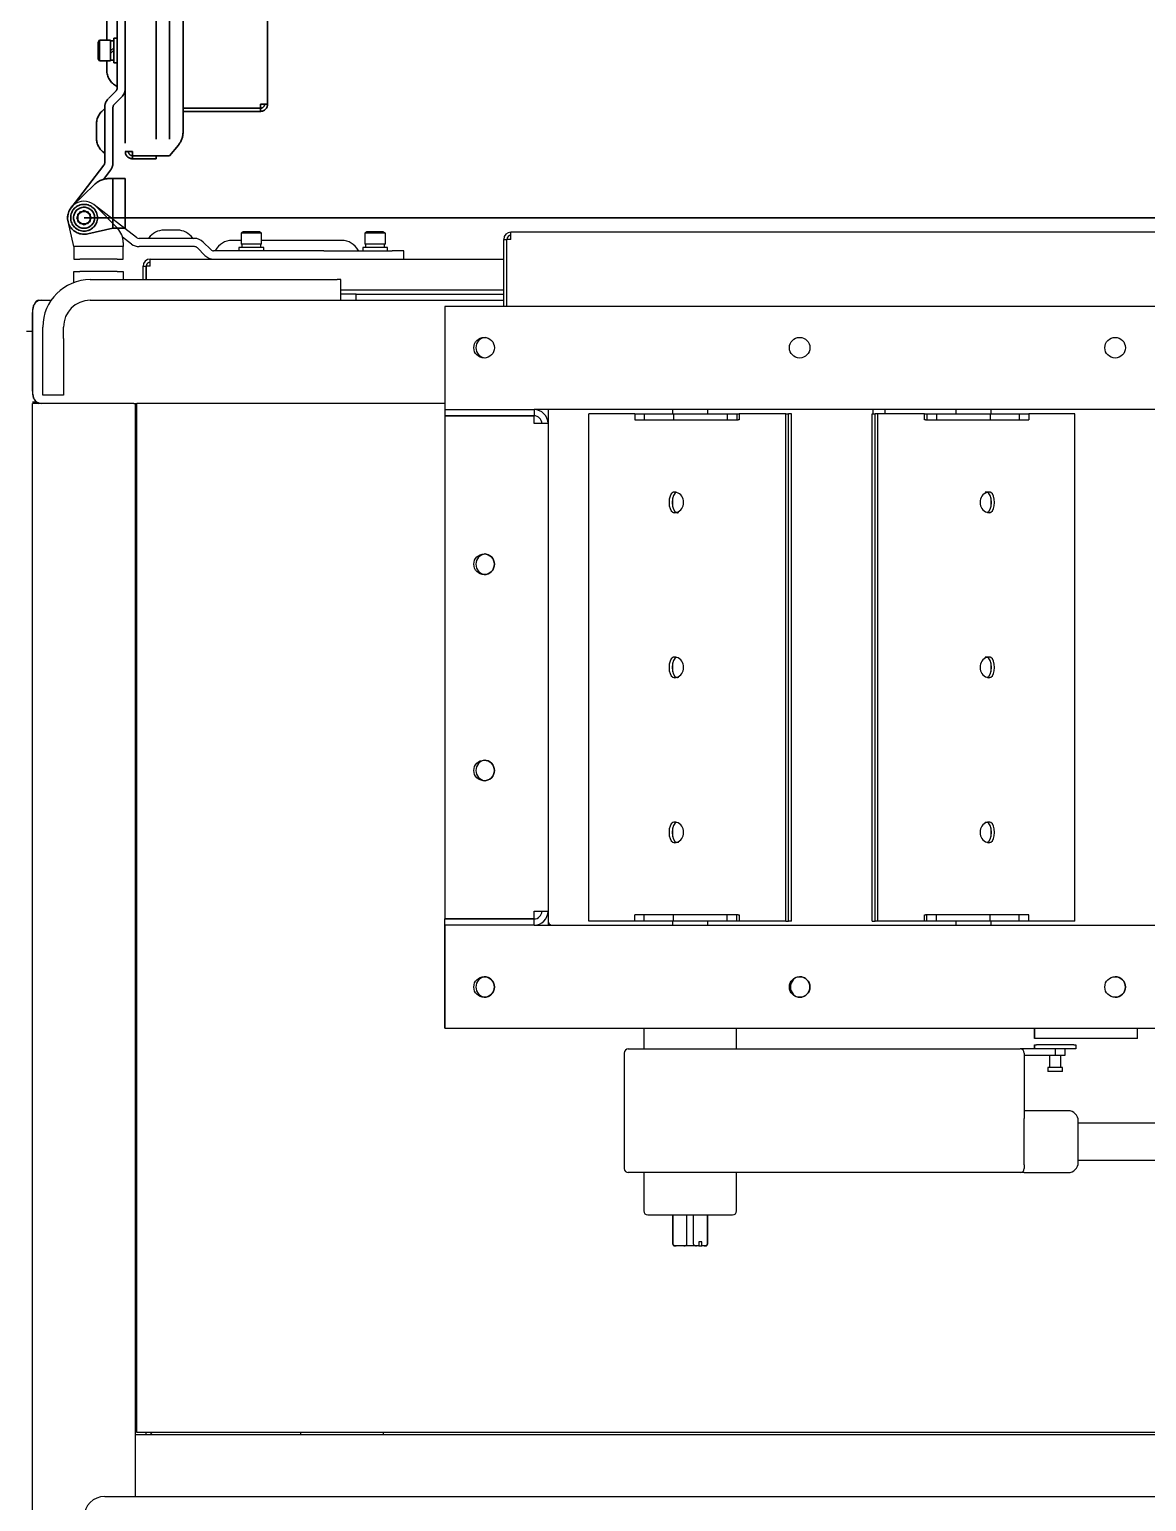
# Model space of a CAD drawing. Extents: x -681219 to -550379, y -242630 to -158199.
# Drawn here: x -582964 to -582423, y -222349 to -221635 of the extents above; entities that cross this region are included whole.
import ezdxf

# ---------------------------------------------------------------- set-up
doc = ezdxf.new("R2010")
doc.units = 0
doc.header["$LTSCALE"] = 1000
doc.linetypes.add('C2', pattern=[17, 14, -1, 1, -1])
doc.linetypes.add('P2', pattern=[23, 18, -1, 1, -1, 1, -1])
for name, color, linetype in [('19031000044', 7, 'CONTINUOUS'), ('24048800028', 7, 'CONTINUOUS'), ('AAO0602001', 7, 'CONTINUOUS'), ('BAC0602001', 7, 'CONTINUOUS'), ('C__USERS_YSV001_', 7, 'CONTINUOUS'), ('GAB00601', 7, 'CONTINUOUS'), ('GAB00801', 7, 'CONTINUOUS'), ('GAE00601', 7, 'CONTINUOUS'), ('GZDH011001331', 7, 'CONTINUOUS'), ('GZDH011001341', 7, 'CONTINUOUS'), ('GZDH011002671', 7, 'CONTINUOUS'), ('GZDH011002691', 7, 'CONTINUOUS'), ('GZDH011002751', 7, 'CONTINUOUS'), ('GZDH011002871', 7, 'CONTINUOUS'), ('GZDH011002881', 7, 'CONTINUOUS'), ('GZDH011002981', 7, 'CONTINUOUS'), ('GZDH011003011', 7, 'CONTINUOUS'), ('GZDH011003031', 7, 'CONTINUOUS'), ('GZDH011003051', 7, 'CONTINUOUS'), ('GZDH011003061', 7, 'CONTINUOUS'), ('GZDH011003131', 7, 'CONTINUOUS'), ('GZDH011003171', 7, 'CONTINUOUS'), ('GZDH011003361', 7, 'CONTINUOUS'), ('GZDH011027022', 7, 'CONTINUOUS'), ('GZDH011031641', 7, 'CONTINUOUS'), ('GZDH011032001', 7, 'CONTINUOUS'), ('SDZB011018441', 7, 'CONTINUOUS'), ('SDZB011018721', 7, 'CONTINUOUS'), ('SDZB011024711', 7, 'CONTINUOUS'), ('SDZB011024721', 7, 'CONTINUOUS'), ('SDZB011030071', 7, 'CONTINUOUS'), ('SDZB011030081', 7, 'CONTINUOUS'), ('SDZB011030101', 7, 'CONTINUOUS'), ('SDZB011042941', 7, 'CONTINUOUS'), ('SDZB011046631', 7, 'CONTINUOUS'), ('中心线', 4, 'C2')]:
    doc.layers.add(name, color=color, linetype=linetype)
doc.layers.add('双点划线', color=2, linetype='P2', lineweight=35)

# ---------------------------------------------------------------- blocks, each defined once
blk = doc.blocks.new('侧门')
at = {"layer": '双点划线', "ltscale": 0.05}
for p, q in [((0, 0), (0, 940.25)), ((55.1, 89), (913.1, 89)), ((55.1, 85.5), (55.1, 89)), ((51.6, 85.5), (53.1, 85.5)), ((51.6, 48), (51.6, 85.5)), ((55.1, 85.5), (53.1, 85.5)), ((53.1, 85.5), (53.1, 48)), ((53.1, 48), (53.1, 85.5)), ((53.1, 61.5), (53.1, 61.5)), ((35.26, 45.73), (30.1, 41.5)), ((926.6, 48), (41.6, 48)), ((938.1, 41.5), (30.1, 41.5)), ((30.1, 41.5), (30.1, 26)), ((28.6, 35), (30.1, 35)), ((28.6, 23.5), (28.6, 35)), ((30.1, 35), (30.1, 23.5)), ((938.1, 35), (30.1, 35)), ((28.6, 23.5), (30.1, 23.5)), ((30.1, 23.5), (30.1, 26)), ((30.1, 23.5), (32.1, 23.5)), ((32.1, 23.5), (32.1, 20)), ((-5, 20), (-2, 20)), ((-5, 14), (-5, 20)), ((16, 20), (-2, 20)), ((16, 20), (19, 20)), ((19, 20), (19, 14)), ((936.1, 20), (32.1, 20)), ((58.59, 18.24), (54.93, 14.59)), ((61.41, 15.41), (57.76, 11.76)), ((113.73, 16), (62.83, 16)), ((75.1, 16), (75.1, 14.4)), ((75.1, 14.4), (87.1, 14.4)), ((76.45, 14.4), (76.45, 12.8)), ((79.73, 12.8), (81.33, 14.4)), ((82.47, 14.4), (80.87, 12.8)), ((85.75, 12.8), (85.75, 14.4)), ((87.1, 14.4), (87.1, 16)), ((-5, 14), (-7.8, 1.79)), ((-2, 14), (-5, 14)), ((16, 14), (-2, 14)), ((25.46, 9.58), (4.9, -6.33)), ((19, 14), (16, 14)), ((23.01, 12.75), (18.62, 9.35)), ((19, 12.07), (19, 14)), ((53.51, 14), (26.68, 14)), ((53.51, 10), (26.68, 10)), ((71.7, 11), (76.1, 11)), ((76.1, 12.8), (86.1, 12.8)), ((76.1, 12.8), (76.1, 7.4)), ((76.1, 7.4), (86.1, 7.4)), ((76.1, 7.4), (77.14, 6.8)), ((85.06, 6.8), (86.1, 7.4)), ((86.1, 7.4), (86.1, 12.8)), ((86.1, 11), (124.96, 11)), ((-1.73, 3), (-3.46, 0)), ((-3.46, 0), (-1.73, -3)), ((1.73, 3), (-1.73, 3)), ((3.46, 0), (1.73, 3)), ((1.73, -3), (3.46, 0)), ((5.72, -5.59), (16.15, 5.09)), ((38.76, 6), (45.27, 6)), ((77.14, 6.8), (85.06, 6.8)), ((-1.73, -3), (1.73, -3))]:
    blk.add_line(p, q, dxfattribs=at)
for radius in [6.5, 5.11]:
    blk.add_circle((0, 0), radius, dxfattribs=at)
for centre, radius, start, end in [((0, 0), 940.25, 2.13328, 90), ((55.1, 85.5), 3.5, 90, 180), ((55.1, 85.5), 2, 90, 180), ((41.6, 38), 10, 90, 129.3659), ((32.1, 23.5), 3.5, 180, 270), ((33.1, 26), 3, 180, 182.09226), ((32.1, 23.5), 2, 180, 270), ((33.1, 26), 3, 236.44269, 250.52878), ((53.51, 16), 2, 270, 315), ((62.83, 14), 6, 90, 135), ((62.83, 14), 2, 90, 135), ((63.33, 15.5), 0.5, 28.27371, 90), ((71.7, 20), 9, 208.27371, 270), ((9, 12.07), 10, 315.66731, 0), ((26.68, 8), 6, 90, 127.72691), ((26.68, 8), 2, 90, 127.72691), ((31.01, 9.5), 0.5, 35.37654, 90), ((38.76, 15), 9, 215.37654, 270), ((45.27, 15), 9, 270, 324.62346), ((53.01, 9.5), 0.5, 90, 144.62346), ((53.51, 16), 6, 270, 315), ((0, 0), 8, 167.09683, 315.66731)]:
    blk.add_arc(centre, radius, start, end, dxfattribs=at)
blk = doc.blocks.new('fushitu')
at = {"layer": '19031000044', "color": 7, "linetype": 'Continuous'}
for p, q in [((-3978.46, 1890), (-3976.73, 1893)), ((-3976.73, 1893), (-3973.27, 1893)), ((-3973.27, 1893), (-3971.54, 1890)), ((-3949.54, 1880.42), (-3970.1, 1896.33)), ((-3969.28, 1895.59), (-3958.85, 1884.91)), ((-3980, 1876), (-3982.8, 1888.21)), ((-3976.73, 1887), (-3978.46, 1890)), ((-3973.27, 1887), (-3976.73, 1887)), ((-3971.54, 1890), (-3973.27, 1887)), ((-3951.99, 1877.25), (-3956.38, 1880.65)), ((-3956, 1877.93), (-3956, 1876)), ((-3921.49, 1880), (-3948.32, 1880)), ((-3929.73, 1884), (-3936.24, 1884)), ((-3913.59, 1874.59), (-3917.24, 1878.24)), ((-3898.9, 1879), (-3903.3, 1879)), ((-3850.04, 1879), (-3888.9, 1879)), ((-3977, 1876), (-3980, 1876)), ((-3980, 1876), (-3980, 1870)), ((-3959, 1876), (-3977, 1876)), ((-3956, 1876), (-3959, 1876)), ((-3956, 1870), (-3956, 1876)), ((-3921.49, 1876), (-3948.32, 1876)), ((-3916.41, 1871.76), (-3920.07, 1875.41)), ((-3861.27, 1874), (-3912.17, 1874)), ((-3858.79, 1874), (-3861.27, 1874)), ((-3858.79, 1874), (-3825.53, 1874)), ((-3820, 1874), (-3825.53, 1874)), ((-3820, 1870), (-3820, 1874)), ((-3980, 1870), (-3977, 1870)), ((-3959, 1870), (-3977, 1870)), ((-3959, 1870), (-3956, 1870))]:
    blk.add_line(p, q, dxfattribs=at)
for radius in [6.5, 5.11]:
    blk.add_circle((-3975, 1890), radius, dxfattribs=at)
for centre, radius, start, end in [((-3975, 1890), 8, 44.33269, 192.90317), ((-3966, 1877.93), 10, 0, 44.33269), ((-3948.32, 1882), 2, 232.27309, 270), ((-3943.99, 1880.5), 0.5, 270, 324.62346), ((-3936.24, 1875), 9, 90, 144.62346), ((-3929.73, 1875), 9, 35.37654, 90), ((-3921.99, 1880.5), 0.5, 215.37654, 270), ((-3921.49, 1874), 6, 45, 90), ((-3903.3, 1870), 9, 90, 151.72629), ((-3850.04, 1870), 9, 28.27371, 90), ((-3948.32, 1882), 6, 232.27309, 270), ((-3921.49, 1874), 2, 45, 90), ((-3912.17, 1876), 6, 225, 270), ((-3912.17, 1876), 2, 225, 270), ((-3911.67, 1874.5), 0.5, 270, 331.72629), ((-3841.67, 1874.5), 0.5, 208.27371, 270)]:
    blk.add_arc(centre, radius, start, end, dxfattribs=at)
at = {"layer": '24048800028', "color": 7, "linetype": 'Continuous'}
for p, q in [((-3703.6, 1497), (-3703.6, 1487)), ((-3658.6, 1487), (-3658.6, 1497)), ((-3713.1, 1485), (-3713.1, 1429)), ((-3711.1, 1487), (-3708.63, 1487)), ((-3708.63, 1487), (-3663.19, 1487)), ((-3663.19, 1487), (-3662.65, 1487)), ((-3662.65, 1487), (-3524.1, 1487)), ((-3524.1, 1487), (-3521.1, 1487)), ((-3514.1, 1487), (-3521.1, 1487)), ((-3519.1, 1485), (-3519.1, 1453.18)), ((-3514.1, 1489), (-3514.1, 1487)), ((-3514.1, 1489), (-3514.1, 1489)), ((-3514.1, 1487), (-3514.1, 1489)), ((-3514.1, 1489), (-3513.1, 1489)), ((-3513.1, 1487), (-3514.1, 1487)), ((-3495.1, 1489), (-3513.1, 1489)), ((-3495.1, 1487), (-3513.1, 1487)), ((-3504.1, 1487), (-3504.1, 1484)), ((-3499.23, 1484), (-3499.23, 1487)), ((-3495.1, 1489), (-3494.1, 1489)), ((-3494.1, 1487), (-3495.1, 1487)), ((-3494.1, 1489), (-3494.1, 1487)), ((-3519.1, 1484), (-3504.1, 1484)), ((-3500.6, 1478), (-3507.6, 1478)), ((-3507.6, 1478), (-3507.6, 1476)), ((-3506.79, 1484), (-3506.79, 1478)), ((-3504.1, 1484), (-3499.23, 1484)), ((-3501.41, 1478), (-3501.41, 1484)), ((-3500.6, 1476), (-3500.6, 1478)), ((-3500.6, 1476), (-3507.6, 1476)), ((-3497.87, 1457), (-3519.1, 1457)), ((-3519.1, 1442), (-3519.1, 1453.18)), ((-3492.87, 1432), (-3492.87, 1452)), ((-3449.1, 1451), (-3492.87, 1451)), ((-3519.1, 1430.82), (-3519.1, 1442)), ((-3519.1, 1430.82), (-3519.1, 1429)), ((-3492.87, 1433), (-3449.1, 1433)), ((-3708.63, 1427), (-3711.1, 1427)), ((-3663.19, 1427), (-3708.63, 1427)), ((-3703.6, 1427), (-3703.6, 1408.5)), ((-3662.65, 1427), (-3663.19, 1427)), ((-3524.1, 1427), (-3662.65, 1427)), ((-3658.6, 1408.5), (-3658.6, 1427)), ((-3521.1, 1427), (-3524.1, 1427)), ((-3519.1, 1427), (-3521.1, 1427)), ((-3519.1, 1427), (-3504.1, 1427)), ((-3519.1, 1427), (-3497.87, 1427)), ((-3701.6, 1406.5), (-3660.6, 1406.5))]:
    blk.add_line(p, q, dxfattribs=at)
for centre, radius, start, end in [((-3711.1, 1485), 2, 90, 180), ((-3711.1, 1485), 2, 90, 180), ((-3521.1, 1485), 2, 0, 90), ((-3497.87, 1452), 5, 0, 90), ((-3711.1, 1429), 2, 180, 270), ((-3711.1, 1429), 2, 180, 270), ((-3521.1, 1429), 2, 270, 0), ((-3497.87, 1432), 5, 270, 0), ((-3701.6, 1408.5), 2, 180, 270), ((-3660.6, 1408.5), 2, 270, 0)]:
    blk.add_arc(centre, radius, start, end, dxfattribs=at)
at = {"layer": 'AAO0602001', "color": 7, "linetype": 'Continuous'}
for p, q in [((-3897.86, 1883.2), (-3898.9, 1882.6)), ((-3888.9, 1882.6), (-3898.9, 1882.6)), ((-3898.9, 1882.6), (-3898.9, 1877.2)), ((-3889.94, 1883.2), (-3897.86, 1883.2)), ((-3888.9, 1882.6), (-3889.94, 1883.2)), ((-3888.9, 1877.2), (-3888.9, 1882.6)), ((-3837.86, 1883.2), (-3838.9, 1882.6)), ((-3828.9, 1882.6), (-3838.9, 1882.6)), ((-3838.9, 1882.6), (-3838.9, 1877.2)), ((-3829.94, 1883.2), (-3837.86, 1883.2)), ((-3828.9, 1882.6), (-3829.94, 1883.2)), ((-3828.9, 1877.2), (-3828.9, 1882.6)), ((-3888.9, 1877.2), (-3898.9, 1877.2)), ((-3828.9, 1877.2), (-3838.9, 1877.2))]:
    blk.add_line(p, q, dxfattribs=at)
at = {"layer": 'BAC0602001', "color": 7, "linetype": 'Continuous'}
for p, q in [((-3592.5, 1797), (-3592.5, 1795)), ((-3586.5, 1795), (-3586.5, 1797))]:
    blk.add_line(p, q, dxfattribs=at)
at = {"layer": 'C__USERS_YSV001_', "color": 7, "linetype": 'Continuous'}
for p, q in [((-3592.84, 1795), (-3591.43, 1795)), ((-3592.84, 1549), (-3592.84, 1795)), ((-3590.02, 1795), (-3591.43, 1795)), ((-3591.43, 1549), (-3591.43, 1795)), ((-3591.43, 1549), (-3591.43, 1795)), ((-3590.02, 1549), (-3590.02, 1795)), ((-3567.39, 1795), (-3590.02, 1795)), ((-3567.39, 1792), (-3567.39, 1795)), ((-3567.39, 1795), (-3566.33, 1795)), ((-3567.03, 1792), (-3567.39, 1792)), ((-3567.03, 1792), (-3566.33, 1792)), ((-3566.33, 1795), (-3561.69, 1795)), ((-3566.33, 1795), (-3566.33, 1792)), ((-3566.33, 1792), (-3561.69, 1792)), ((-3561.69, 1795), (-3535.58, 1795)), ((-3561.69, 1795), (-3561.69, 1792)), ((-3561.69, 1792), (-3535.58, 1792)), ((-3535.58, 1795), (-3521.47, 1795)), ((-3535.58, 1795), (-3535.58, 1792)), ((-3535.58, 1792), (-3521.47, 1792)), ((-3521.47, 1795), (-3516.83, 1795)), ((-3521.47, 1795), (-3521.47, 1792)), ((-3521.47, 1792), (-3516.83, 1792)), ((-3494.56, 1795), (-3516.83, 1795)), ((-3516.83, 1795), (-3516.83, 1792)), ((-3494.56, 1549), (-3494.56, 1795)), ((-3592.84, 1549), (-3591.43, 1549)), ((-3590.02, 1549), (-3591.43, 1549)), ((-3567.39, 1549), (-3590.02, 1549)), ((-3567.39, 1549), (-3567.39, 1552)), ((-3567.39, 1552), (-3567.03, 1552)), ((-3566.33, 1549), (-3567.39, 1549)), ((-3566.33, 1552), (-3567.03, 1552)), ((-3561.69, 1552), (-3566.33, 1552)), ((-3566.33, 1549), (-3566.33, 1552)), ((-3561.69, 1549), (-3566.33, 1549)), ((-3535.58, 1552), (-3561.69, 1552)), ((-3561.69, 1549), (-3561.69, 1552)), ((-3535.58, 1549), (-3561.69, 1549)), ((-3521.47, 1552), (-3535.58, 1552)), ((-3535.58, 1549), (-3535.58, 1552)), ((-3521.47, 1549), (-3535.58, 1549)), ((-3516.83, 1552), (-3521.47, 1552)), ((-3521.47, 1549), (-3521.47, 1552)), ((-3516.83, 1549), (-3521.47, 1549)), ((-3516.83, 1549), (-3516.83, 1552)), ((-3494.56, 1549), (-3516.83, 1549))]:
    blk.add_line(p, q, dxfattribs=at)
for centre, start, end in [((-3536.23, 1669.48), 248.03878, 291.96122), ((-3536.23, 1594.52), 68.07572, 111.92428), ((-3536.23, 1589.48), 248.03878, 291.96122)]:
    blk.add_arc(centre, 2.49, start, end, dxfattribs=at)
for centre, major_axis, ratio, start_param, end_param in [((-3535.95, 1752), (0, -5), 0.917925, 3.407575, 6.017203), ((-3537.43, 1752), (0, 5), 0.496288, 3.290716, 6.134062), ((-3535.95, 1752), (0, 5), 0.496288, 3.407575, 6.017203), ((-3535.95, 1672), (0, -5), 0.917925, 3.407575, 6.017203), ((-3537.43, 1672), (0, 5), 0.496288, 3.290716, 6.134062), ((-3535.95, 1672), (0, 5), 0.496288, 3.407575, 6.017203), ((-3535.95, 1592), (0, -5), 0.917925, 3.407575, 6.017203), ((-3537.43, 1592), (0, 5), 0.496288, 3.290716, 6.134062), ((-3535.95, 1592), (0, 5), 0.496288, 3.407575, 6.017203)]:
    blk.add_ellipse(centre, major_axis=major_axis, ratio=ratio, start_param=start_param, end_param=end_param, dxfattribs=at)
for points, knots in [([(-3537.06, 1756.82), (-3537.07, 1756.83), (-3537.08, 1756.84), (-3537.1, 1756.86), (-3537.11, 1756.87), (-3537.13, 1756.88), (-3537.15, 1756.9), (-3537.17, 1756.91), (-3537.19, 1756.92), (-3537.21, 1756.93), (-3537.23, 1756.94), (-3537.25, 1756.95), (-3537.27, 1756.96), (-3537.29, 1756.97), (-3537.31, 1756.97), (-3537.34, 1756.98), (-3537.36, 1756.98), (-3537.38, 1756.99), (-3537.4, 1756.99), (-3537.43, 1757), (-3537.45, 1757), (-3537.48, 1757), (-3537.5, 1757), (-3537.53, 1757), (-3537.55, 1757), (-3537.58, 1757), (-3537.61, 1756.99), (-3537.64, 1756.99), (-3537.66, 1756.99), (-3537.69, 1756.98), (-3537.72, 1756.98), (-3537.75, 1756.97), (-3537.77, 1756.96), (-3537.8, 1756.95), (-3537.83, 1756.94), (-3537.86, 1756.93), (-3537.89, 1756.92), (-3537.92, 1756.91), (-3537.95, 1756.9), (-3537.98, 1756.89), (-3538, 1756.88), (-3538.04, 1756.86), (-3538.06, 1756.85), (-3538.09, 1756.83), (-3538.1, 1756.83), (-3538.11, 1756.82)], [0, 0, 0, 0, 0.031859, 0.04775, 0.079456, 0.095273, 0.126833, 0.142578, 0.174, 0.189678, 0.220972, 0.236589, 0.267768, 0.283331, 0.31441, 0.329928, 0.360924, 0.376405, 0.407339, 0.422794, 0.453686, 0.469127, 0.499999, 0.515436, 0.546313, 0.561757, 0.59266, 0.608123, 0.639075, 0.654568, 0.685589, 0.701122, 0.732231, 0.747812, 0.779027, 0.794665, 0.826, 0.8417, 0.873167, 0.888935, 0.920543, 0.936385, 0.968141, 0.984058, 1, 1, 1, 1]), ([(-3535.3, 1756.82), (-3535.4, 1756.88), (-3535.52, 1756.92), (-3535.78, 1756.98), (-3535.93, 1757), (-3536.25, 1757), (-3536.43, 1756.98), (-3536.79, 1756.92), (-3536.97, 1756.88), (-3537.16, 1756.82)], [0, 0, 0, 0, 0.25, 0.25, 0.5, 0.5, 0.75, 0.75, 1, 1, 1, 1]), ([(-3537.16, 1747.18), (-3536.97, 1747.12), (-3536.79, 1747.08), (-3536.43, 1747.02), (-3536.25, 1747), (-3535.93, 1747), (-3535.78, 1747.02), (-3535.52, 1747.08), (-3535.4, 1747.12), (-3535.3, 1747.18)], [0, 0, 0, 0, 0.25, 0.25, 0.5, 0.5, 0.75, 0.75, 1, 1, 1, 1]), ([(-3537.06, 1676.82), (-3537.07, 1676.83), (-3537.08, 1676.84), (-3537.1, 1676.86), (-3537.11, 1676.87), (-3537.13, 1676.88), (-3537.15, 1676.9), (-3537.17, 1676.91), (-3537.19, 1676.92), (-3537.21, 1676.93), (-3537.23, 1676.94), (-3537.25, 1676.95), (-3537.27, 1676.96), (-3537.29, 1676.97), (-3537.31, 1676.97), (-3537.34, 1676.98), (-3537.36, 1676.98), (-3537.38, 1676.99), (-3537.4, 1676.99), (-3537.43, 1677), (-3537.45, 1677), (-3537.48, 1677), (-3537.5, 1677), (-3537.53, 1677), (-3537.55, 1677), (-3537.58, 1677), (-3537.61, 1676.99), (-3537.64, 1676.99), (-3537.66, 1676.99), (-3537.69, 1676.98), (-3537.72, 1676.98), (-3537.75, 1676.97), (-3537.77, 1676.96), (-3537.8, 1676.95), (-3537.83, 1676.94), (-3537.86, 1676.93), (-3537.89, 1676.92), (-3537.92, 1676.91), (-3537.95, 1676.9), (-3537.98, 1676.89), (-3538, 1676.88), (-3538.04, 1676.86), (-3538.06, 1676.85), (-3538.09, 1676.83), (-3538.1, 1676.83), (-3538.11, 1676.82)], [0, 0, 0, 0, 0.031859, 0.04775, 0.079456, 0.095273, 0.126833, 0.142578, 0.174, 0.189678, 0.220972, 0.236589, 0.267768, 0.283331, 0.31441, 0.329928, 0.360924, 0.376405, 0.407339, 0.422794, 0.453686, 0.469127, 0.499999, 0.515436, 0.546313, 0.561757, 0.59266, 0.608123, 0.639075, 0.654568, 0.685589, 0.701122, 0.732231, 0.747812, 0.779027, 0.794665, 0.826, 0.8417, 0.873167, 0.888935, 0.920543, 0.936385, 0.968141, 0.984058, 1, 1, 1, 1]), ([(-3535.3, 1676.82), (-3535.4, 1676.88), (-3535.52, 1676.92), (-3535.78, 1676.98), (-3535.93, 1677), (-3536.25, 1677), (-3536.43, 1676.98), (-3536.79, 1676.92), (-3536.97, 1676.88), (-3537.16, 1676.82)], [0, 0, 0, 0, 0.25, 0.25, 0.5, 0.5, 0.75, 0.75, 1, 1, 1, 1]), ([(-3538.11, 1596.82), (-3538, 1596.88), (-3537.9, 1596.92), (-3537.7, 1596.98), (-3537.6, 1597), (-3537.42, 1597), (-3537.33, 1596.98), (-3537.18, 1596.92), (-3537.12, 1596.88), (-3537.06, 1596.82)], [0, 0, 0, 0, 0.25, 0.25, 0.5, 0.5, 0.75, 0.75, 1, 1, 1, 1])]:
    blk.add_open_spline(points, degree=3, knots=knots, dxfattribs=at)
at = {"layer": 'GAB00601', "color": 7, "linetype": 'Continuous'}
for p, q in [((-3887.9, 1875.6), (-3899.9, 1875.6)), ((-3899.9, 1875.6), (-3899.9, 1874)), ((-3887.9, 1874), (-3887.9, 1875.6)), ((-3827.9, 1875.6), (-3839.9, 1875.6)), ((-3839.9, 1875.6), (-3839.9, 1874)), ((-3827.9, 1874), (-3827.9, 1875.6))]:
    blk.add_line(p, q, dxfattribs=at)
at = {"layer": 'GAB00801', "color": 7, "linetype": 'Continuous'}
for p, q in [((-3792, 1794), (-3792, 1794)), ((-3776, 1794), (-3776, 1794)), ((-3792, 1550), (-3792, 1550)), ((-3776, 1550), (-3776, 1550))]:
    blk.add_line(p, q, dxfattribs=at)
at = {"layer": 'GAE00601', "color": 7, "linetype": 'Continuous'}
for p, q in [((-3898.55, 1877.2), (-3898.55, 1875.6)), ((-3889.25, 1875.6), (-3889.25, 1875.83)), ((-3838.55, 1877.2), (-3838.55, 1875.6)), ((-3829.25, 1875.6), (-3829.25, 1875.83))]:
    blk.add_line(p, q, dxfattribs=at)
for centre, start, end in [((-3893.9, 1876.97), 342.92065, 2.88837), ((-3893.9, 1875.83), 357.11163, 17.07935), ((-3833.9, 1876.97), 342.92065, 2.88837), ((-3833.9, 1875.83), 357.11163, 17.07935)]:
    blk.add_arc(centre, 4.65, start, end, dxfattribs=at)
at = {"layer": 'GZDH011001331', "color": 7, "linetype": 'Continuous'}
for p, q in [((-3950, 1420), (-3949.5, 1420)), ((-3830, 1301), (-3830, 1300))]:
    blk.add_line(p, q, dxfattribs=at)
at = {"layer": 'GZDH011001341', "color": 7, "linetype": 'Continuous'}
for p, q in [((-3950, 1792), (-3949.5, 1792.5)), ((-3949.5, 1720), (-3950, 1720)), ((-3950, 1380), (-3949.5, 1380)), ((-3949.5, 1307.5), (-3950, 1308)), ((-3942, 1300), (-3943, 1301)), ((-3870, 1301), (-3870, 1300))]:
    blk.add_line(p, q, dxfattribs=at)
at = {"layer": 'GZDH011002671', "color": 7, "linetype": 'Continuous'}
for p, q in [((-3843, 1853), (-3850.49, 1853)), ((-3843, 1853), (-3833, 1853)), ((-3843, 1850), (-3843, 1853)), ((-3833, 1853), (-3771.5, 1853)), ((-3770, 1853), (-3770, 1853))]:
    blk.add_line(p, q, dxfattribs=at)
at = {"layer": 'GZDH011002691', "color": 7, "linetype": 'Continuous'}
for p, q in [((-3949.5, 1307.8), (-3949.5, 1800)), ((-3800, 1800), (-3949.5, 1800)), ((-3949.5, 1301), (-3949.5, 1307.8)), ((-2050.5, 1301), (-3949.5, 1301))]:
    blk.add_line(p, q, dxfattribs=at)
at = {"layer": 'GZDH011002751', "color": 7, "linetype": 'Continuous'}
blk.add_arc((-3748, 1549), 2, 180, 270, dxfattribs=at)
at = {"layer": 'GZDH011002871', "color": 7, "linetype": 'Continuous'}
for p, q in [((-3689.6, 1797), (-3750, 1797)), ((-3592.5, 1797), (-3672.6, 1797)), ((-3552.2, 1797), (-3586.5, 1797)), ((-3414.8, 1797), (-3535.2, 1797)), ((-3750, 1547), (-3689.6, 1547)), ((-3672.6, 1547), (-3552.2, 1547)), ((-3535.2, 1547), (-3414.8, 1547))]:
    blk.add_line(p, q, dxfattribs=at)
for centre, start, end in [((-3780, 1827), 95.73173, 264.26892), ((-3780, 1517), 95.73954, 264.2612), ((-3627.5, 1517), 92.82342, 267.17676)]:
    blk.add_arc(centre, 5, start, end, dxfattribs=at)
at = {"layer": 'GZDH011002881', "color": 7, "linetype": 'Continuous'}
for p, q in [((-3800, 1794), (-3800, 1794)), ((-3750, 1797), (-3750, 1553.8)), ((-3800, 1550), (-3800, 1550)), ((-3750, 1553.79), (-3750, 1547))]:
    blk.add_line(p, q, dxfattribs=at)
for centre, start, end in [((-3780, 1722), 95.73949, 264.26803), ((-3780, 1622), 95.74571, 264.25511)]:
    blk.add_arc(centre, 5, start, end, dxfattribs=at)
at = {"layer": 'GZDH011002981', "color": 7, "linetype": 'Continuous'}
for p, q in [((-3950, 1295.5), (-3950, 1300)), ((-3950, 1300), (-2050, 1300)), ((-3950, 1270), (-3950, 1295.5))]:
    blk.add_line(p, q, dxfattribs=at)
at = {"layer": 'GZDH011003011', "color": 7, "linetype": 'Continuous'}
for p, q in [((-3990, 1800), (-4000, 1800)), ((-4000, -1800), (-4000, 1800)), ((-3960, 1800), (-3990, 1800)), ((-3950.83, 1800), (-3960, 1800)), ((-3950, 1300), (-3950, 1800))]:
    blk.add_line(p, q, dxfattribs=at)
at = {"layer": 'GZDH011003031', "color": 7, "linetype": 'Continuous'}
for p, q in [((-3972, 1860), (-3924.43, 1860)), ((-3924.43, 1860), (-3903.21, 1860)), ((-3903.21, 1860), (-3852.24, 1860)), ((-3850.49, 1860), (-3852.24, 1860)), ((-3850.49, 1850), (-3850.49, 1860)), ((-3972, 1850), (-3924.43, 1850)), ((-3924.43, 1850), (-3903.21, 1850)), ((-3903.21, 1850), (-3861, 1850)), ((-3995, 1831.49), (-3995, 1837)), ((-3985, 1831.49), (-3985, 1837)), ((-3995, 1827.24), (-3995, 1831.49)), ((-3985, 1831.49), (-3985, 1827.24)), ((-3995, 1805.76), (-3995, 1827.24)), ((-3985, 1827.24), (-3985, 1805.76)), ((-3995, 1804), (-3995, 1805.76)), ((-3985, 1804), (-3995, 1804)), ((-3985, 1805.76), (-3985, 1804))]:
    blk.add_line(p, q, dxfattribs=at)
for radius in [23, 13]:
    blk.add_arc((-3972, 1837), radius, 90, 180, dxfattribs=at)
at = {"layer": 'GZDH011003051', "color": 7, "linetype": 'Continuous'}
blk.add_line((-4000, 1845.5), (-4000, 1804.5), dxfattribs=at)
for centre, start, end in [((-3995.5, 1845.5), 90, 180), ((-3995.5, 1804.5), 180, 270)]:
    blk.add_arc(centre, 4.5, start, end, dxfattribs=at)
at = {"layer": 'GZDH011003061', "color": 7, "linetype": 'Continuous'}
for p, q in [((-3997, 1850), (-3990.97, 1850)), ((-3861, 1850), (-3771.5, 1850)), ((-3770, 1850), (-3770, 1850)), ((-4000, 1806), (-4000, 1844)), ((-3950.83, 1800), (-3949.5, 1800))]:
    blk.add_line(p, q, dxfattribs=at)
for centre, start_param, end_param in [((-3997, 1844), 3.141593, 4.712389), ((-3997, 1806), 4.712389, 6.283185)]:
    blk.add_ellipse(centre, major_axis=(0, -6), ratio=0.5, start_param=start_param, end_param=end_param, dxfattribs=at)
at = {"layer": 'GZDH011003131', "color": 7, "linetype": 'Continuous'}
blk.add_line((-4003, 1835), (-4000, 1835), dxfattribs=at)
at = {"layer": 'GZDH011003171', "color": 7, "linetype": 'Continuous'}
blk.add_line((-3965, 1270), (-2035, 1270), dxfattribs=at)
blk.add_arc((-3965, 1260), 10, 90, 180, dxfattribs=at)
at = {"layer": 'GZDH011003361', "color": 7, "linetype": 'Continuous'}
for p, q in [((-4000, 1800.75), (-3998.45, 1800.75)), ((-3998, 1800.34), (-3998, 1800))]:
    blk.add_line(p, q, dxfattribs=at)
at = {"layer": 'GZDH011027022', "color": 7, "linetype": 'Continuous'}
for p, q in [((-3946.4, 1866.5), (-3944.9, 1866.5)), ((-3946.4, 1860), (-3946.4, 1866.5)), ((-3944.9, 1864), (-3944.9, 1866.5)), ((-3942.9, 1866.5), (-3944.9, 1866.5)), ((-3944.9, 1866.5), (-3944.9, 1860)), ((-3942.9, 1870), (-3771.5, 1870)), ((-3942.9, 1866.5), (-3942.9, 1870)), ((-3770, 1870), (-3770, 1870)), ((-3850.49, 1855), (-3771.5, 1855)), ((-3770, 1855), (-3770, 1855))]:
    blk.add_line(p, q, dxfattribs=at)
for radius in [3.5, 2]:
    blk.add_arc((-3942.9, 1866.5), radius, 90, 180, dxfattribs=at)
at = {"layer": 'GZDH011031641', "color": 7, "linetype": 'Continuous'}
for p, q in [((-3949.5, 1797), (-3950, 1797)), ((-3950, 1303), (-3949.5, 1303)), ((-3945, 1301), (-3945, 1300))]:
    blk.add_line(p, q, dxfattribs=at)
at = {"layer": 'GZDH011032001', "color": 7, "linetype": 'Continuous'}
blk.add_line((-3944.9, 1860), (-3944.9, 1864), dxfattribs=at)
blk.add_arc((-3941.9, 1864), 3, 109.47122, 123.55731, dxfattribs=at)
at = {"layer": 'SDZB011018441', "color": 7, "linetype": 'Continuous'}
for p, q in [((-3552.2, 1797), (-3552.2, 1795)), ((-3535.2, 1795), (-3535.2, 1797)), ((-3535.2, 1749.8), (-3535.2, 1754.2)), ((-3535.2, 1669.8), (-3535.2, 1674.2)), ((-3535.2, 1589.8), (-3535.2, 1594.2)), ((-3552.2, 1549), (-3552.2, 1547)), ((-3535.2, 1547), (-3535.2, 1549))]:
    blk.add_line(p, q, dxfattribs=at)
at = {"layer": 'SDZB011018721', "color": 7, "linetype": 'Continuous'}
for p, q in [((-3707.97, 1795), (-3703.33, 1795)), ((-3707.97, 1795), (-3707.97, 1792)), ((-3707.97, 1792), (-3703.33, 1792)), ((-3703.33, 1795), (-3689.22, 1795)), ((-3703.33, 1795), (-3703.33, 1792)), ((-3703.33, 1792), (-3689.22, 1792)), ((-3689.22, 1795), (-3663.11, 1795)), ((-3689.22, 1795), (-3689.22, 1792)), ((-3689.22, 1792), (-3663.11, 1792)), ((-3663.11, 1795), (-3658.47, 1795)), ((-3663.11, 1795), (-3663.11, 1792)), ((-3663.11, 1792), (-3658.47, 1792)), ((-3658.47, 1795), (-3657.41, 1795)), ((-3658.47, 1795), (-3658.47, 1792)), ((-3658.47, 1792), (-3657.77, 1792)), ((-3703.33, 1552), (-3707.97, 1552)), ((-3707.97, 1549), (-3707.97, 1552)), ((-3703.33, 1549), (-3707.97, 1549)), ((-3689.22, 1552), (-3703.33, 1552)), ((-3703.33, 1549), (-3703.33, 1552)), ((-3689.22, 1549), (-3703.33, 1549)), ((-3663.11, 1552), (-3689.22, 1552)), ((-3689.22, 1549), (-3689.22, 1552)), ((-3663.11, 1549), (-3689.22, 1549)), ((-3658.47, 1552), (-3663.11, 1552)), ((-3663.11, 1549), (-3663.11, 1552)), ((-3658.47, 1549), (-3663.11, 1549)), ((-3657.77, 1552), (-3658.47, 1552)), ((-3658.47, 1549), (-3658.47, 1552)), ((-3657.41, 1549), (-3658.47, 1549))]:
    blk.add_line(p, q, dxfattribs=at)
at = {"layer": 'SDZB011024711', "color": 7, "linetype": 'Continuous'}
for p, q in [((-3730.24, 1549), (-3730.24, 1795)), ((-3707.97, 1795), (-3730.24, 1795)), ((-3657.41, 1792), (-3657.77, 1792)), ((-3657.41, 1795), (-3657.41, 1792)), ((-3634.78, 1795), (-3657.41, 1795)), ((-3634.78, 1795), (-3633.37, 1795)), ((-3634.78, 1549), (-3634.78, 1795)), ((-3633.37, 1549), (-3633.37, 1795)), ((-3631.96, 1795), (-3633.37, 1795)), ((-3633.37, 1549), (-3633.37, 1795)), ((-3631.96, 1549), (-3631.96, 1795)), ((-3707.97, 1549), (-3730.24, 1549)), ((-3657.77, 1552), (-3657.41, 1552)), ((-3657.41, 1552), (-3657.41, 1549)), ((-3634.78, 1549), (-3657.41, 1549)), ((-3634.78, 1549), (-3633.37, 1549)), ((-3631.96, 1549), (-3633.37, 1549))]:
    blk.add_line(p, q, dxfattribs=at)
for centre, start, end in [((-3688.57, 1669.48), 248.07572, 291.92428), ((-3688.57, 1594.52), 68.03878, 111.96122), ((-3688.57, 1589.48), 248.07572, 291.92428)]:
    blk.add_arc(centre, 2.49, start, end, dxfattribs=at)
for centre, major_axis, ratio, start_param, end_param in [((-3688.85, 1752), (0, -5), 0.496288, 3.407575, 6.017203), ((-3687.37, 1752), (0, -5), 0.496288, 3.290716, 6.134062), ((-3688.85, 1752), (0, 5), 0.917925, 3.407575, 6.017203), ((-3688.85, 1672), (0, -5), 0.496288, 3.407575, 6.017203), ((-3687.37, 1672), (0, -5), 0.496288, 3.290716, 6.134062), ((-3688.85, 1672), (0, 5), 0.917925, 3.407575, 6.017203), ((-3688.85, 1592), (0, -5), 0.496288, 3.407575, 6.017203), ((-3687.37, 1592), (0, -5), 0.496288, 3.290716, 6.134062), ((-3688.85, 1592), (0, 5), 0.917925, 3.407575, 6.017203)]:
    blk.add_ellipse(centre, major_axis=major_axis, ratio=ratio, start_param=start_param, end_param=end_param, dxfattribs=at)
for points, knots in [([(-3687.64, 1756.82), (-3687.83, 1756.88), (-3688.01, 1756.92), (-3688.37, 1756.98), (-3688.55, 1757), (-3688.87, 1757), (-3689.02, 1756.98), (-3689.28, 1756.92), (-3689.4, 1756.88), (-3689.5, 1756.82)], [0, 0, 0, 0, 0.25, 0.25, 0.5, 0.5, 0.75, 0.75, 1, 1, 1, 1]), ([(-3689.5, 1747.18), (-3689.4, 1747.12), (-3689.28, 1747.08), (-3689.02, 1747.02), (-3688.87, 1747), (-3688.55, 1747), (-3688.37, 1747.02), (-3688.01, 1747.08), (-3687.83, 1747.12), (-3687.64, 1747.18)], [0, 0, 0, 0, 0.25, 0.25, 0.5, 0.5, 0.75, 0.75, 1, 1, 1, 1]), ([(-3687.74, 1747.18), (-3687.73, 1747.17), (-3687.72, 1747.16), (-3687.7, 1747.14), (-3687.69, 1747.13), (-3687.67, 1747.12), (-3687.65, 1747.1), (-3687.63, 1747.09), (-3687.61, 1747.08), (-3687.59, 1747.07), (-3687.57, 1747.06), (-3687.55, 1747.05), (-3687.53, 1747.04), (-3687.51, 1747.03), (-3687.49, 1747.03), (-3687.46, 1747.02), (-3687.44, 1747.02), (-3687.42, 1747.01), (-3687.4, 1747.01), (-3687.37, 1747), (-3687.35, 1747), (-3687.32, 1747), (-3687.3, 1747), (-3687.27, 1747), (-3687.25, 1747), (-3687.22, 1747), (-3687.19, 1747.01), (-3687.16, 1747.01), (-3687.14, 1747.01), (-3687.11, 1747.02), (-3687.08, 1747.02), (-3687.05, 1747.03), (-3687.03, 1747.04), (-3687, 1747.05), (-3686.97, 1747.06), (-3686.94, 1747.07), (-3686.91, 1747.08), (-3686.88, 1747.09), (-3686.85, 1747.1), (-3686.82, 1747.11), (-3686.8, 1747.12), (-3686.76, 1747.14), (-3686.74, 1747.15), (-3686.71, 1747.17), (-3686.7, 1747.17), (-3686.69, 1747.18)], [0, 0, 0, 0, 0.031859, 0.04775, 0.079456, 0.095273, 0.126833, 0.142578, 0.174, 0.189678, 0.220972, 0.236589, 0.267768, 0.283331, 0.31441, 0.329928, 0.360924, 0.376405, 0.407339, 0.422794, 0.453686, 0.469127, 0.499999, 0.515436, 0.546313, 0.561757, 0.59266, 0.608123, 0.639075, 0.654568, 0.685589, 0.701122, 0.732231, 0.747812, 0.779027, 0.794665, 0.826, 0.8417, 0.873167, 0.888935, 0.920543, 0.936385, 0.968141, 0.984058, 1, 1, 1, 1]), ([(-3687.64, 1676.82), (-3687.83, 1676.88), (-3688.01, 1676.92), (-3688.37, 1676.98), (-3688.55, 1677), (-3688.87, 1677), (-3689.02, 1676.98), (-3689.28, 1676.92), (-3689.4, 1676.88), (-3689.5, 1676.82)], [0, 0, 0, 0, 0.25, 0.25, 0.5, 0.5, 0.75, 0.75, 1, 1, 1, 1]), ([(-3686.69, 1667.18), (-3686.8, 1667.12), (-3686.9, 1667.08), (-3687.1, 1667.02), (-3687.2, 1667), (-3687.38, 1667), (-3687.47, 1667.02), (-3687.62, 1667.08), (-3687.68, 1667.12), (-3687.74, 1667.18)], [0, 0, 0, 0, 0.25, 0.25, 0.5, 0.5, 0.75, 0.75, 1, 1, 1, 1]), ([(-3686.69, 1587.18), (-3686.8, 1587.12), (-3686.9, 1587.08), (-3687.1, 1587.02), (-3687.2, 1587), (-3687.38, 1587), (-3687.47, 1587.02), (-3687.62, 1587.08), (-3687.68, 1587.12), (-3687.74, 1587.18)], [0, 0, 0, 0, 0.25, 0.25, 0.5, 0.5, 0.75, 0.75, 1, 1, 1, 1])]:
    blk.add_open_spline(points, degree=3, knots=knots, dxfattribs=at)
at = {"layer": 'SDZB011024721', "color": 7, "linetype": 'Continuous'}
for p, q in [((-3771.5, 1879.5), (-3770, 1879.5)), ((-3771.5, 1847), (-3771.5, 1879.5)), ((-3770, 1847), (-3770, 1879.5)), ((-3770, 1847), (-3770, 1879.5)), ((-3768, 1879.5), (-3770, 1879.5)), ((-3182, 1883), (-3768, 1883)), ((-3768, 1879.5), (-3768, 1883))]:
    blk.add_line(p, q, dxfattribs=at)
for radius in [3.5, 2]:
    blk.add_arc((-3768, 1879.5), radius, 90, 180, dxfattribs=at)
at = {"layer": 'SDZB011030071', "color": 7, "linetype": 'Continuous'}
for p, q in [((-3514.1, 1497), (-3514.1, 1495)), ((-3514.1, 1492), (-3514.1, 1497)), ((-3514.1, 1497), (-3514.1, 1492)), ((-3514.1, 1495), (-3514.1, 1497)), ((-3514.1, 1495), (-3514.1, 1495)), ((-3464.1, 1492), (-3514.1, 1492)), ((-3514.1, 1492), (-3514.1, 1492)), ((-3464.1, 1492), (-3464.1, 1497))]:
    blk.add_line(p, q, dxfattribs=at)
at = {"layer": 'SDZB011030081', "color": 7, "linetype": 'Continuous'}
for p, q in [((-3689.6, 1797), (-3689.6, 1795)), ((-3672.6, 1795), (-3672.6, 1797)), ((-3689.6, 1754.2), (-3689.6, 1749.8)), ((-3689.6, 1674.2), (-3689.6, 1669.8)), ((-3689.6, 1594.2), (-3689.6, 1589.8)), ((-3689.6, 1549), (-3689.6, 1547)), ((-3672.6, 1547), (-3672.6, 1549)), ((-3689.6, 1406.5), (-3689.6, 1392.5)), ((-3689.46, 1406.5), (-3689.46, 1392.5)), ((-3682.64, 1392.5), (-3682.64, 1406.5)), ((-3679.56, 1406.5), (-3679.56, 1392.5)), ((-3672.74, 1392.5), (-3672.74, 1406.5)), ((-3672.6, 1392.5), (-3672.6, 1406.5)), ((-3676.86, 1393.5), (-3676.86, 1391.5)), ((-3675.44, 1393.5), (-3676.86, 1393.5)), ((-3675.44, 1391.5), (-3675.44, 1393.5)), ((-3687.95, 1391.5), (-3688.6, 1391.5)), ((-3684.15, 1391.5), (-3687.95, 1391.5)), ((-3678.05, 1391.5), (-3684.15, 1391.5)), ((-3676.86, 1391.5), (-3678.05, 1391.5)), ((-3676.86, 1391.5), (-3675.44, 1391.5)), ((-3674.25, 1391.5), (-3675.44, 1391.5)), ((-3673.6, 1391.5), (-3674.25, 1391.5))]:
    blk.add_line(p, q, dxfattribs=at)
for centre, start, end in [((-3688.6, 1392.5), 180, 270), ((-3673.6, 1392.5), 270, 0)]:
    blk.add_arc(centre, 1, start, end, dxfattribs=at)
for points, knots in [([(-3689.46, 1392.5), (-3689.46, 1392.39), (-3689.44, 1392.29), (-3689.36, 1392.1), (-3689.31, 1392.02), (-3689.19, 1391.88), (-3689.13, 1391.83), (-3688.99, 1391.73), (-3688.92, 1391.69), (-3688.7, 1391.59), (-3688.55, 1391.56), (-3688.26, 1391.51), (-3688.1, 1391.5), (-3687.95, 1391.5)], [0, 0, 0, 0, 0.125, 0.125, 0.25, 0.25, 0.375, 0.375, 0.5, 0.5, 0.75, 0.75, 1, 1, 1, 1]), ([(-3684.15, 1391.5), (-3683.99, 1391.5), (-3683.84, 1391.51), (-3683.55, 1391.56), (-3683.4, 1391.59), (-3683.11, 1391.72), (-3682.97, 1391.81), (-3682.79, 1392.02), (-3682.74, 1392.1), (-3682.66, 1392.29), (-3682.64, 1392.39), (-3682.64, 1392.5)], [0, 0, 0, 0, 0.25, 0.25, 0.5, 0.5, 0.75, 0.75, 0.875, 0.875, 1, 1, 1, 1]), ([(-3679.56, 1392.5), (-3679.56, 1392.39), (-3679.54, 1392.29), (-3679.46, 1392.1), (-3679.41, 1392.02), (-3679.29, 1391.88), (-3679.23, 1391.83), (-3679.09, 1391.73), (-3679.02, 1391.69), (-3678.8, 1391.59), (-3678.65, 1391.56), (-3678.36, 1391.51), (-3678.21, 1391.5), (-3678.05, 1391.5)], [0, 0, 0, 0, 0.125, 0.125, 0.25, 0.25, 0.375, 0.375, 0.5, 0.5, 0.75, 0.75, 1, 1, 1, 1]), ([(-3674.25, 1391.5), (-3674.1, 1391.5), (-3673.94, 1391.51), (-3673.65, 1391.56), (-3673.5, 1391.59), (-3673.21, 1391.72), (-3673.07, 1391.81), (-3672.89, 1392.02), (-3672.84, 1392.1), (-3672.76, 1392.29), (-3672.74, 1392.39), (-3672.74, 1392.5)], [0, 0, 0, 0, 0.25, 0.25, 0.5, 0.5, 0.75, 0.75, 0.875, 0.875, 1, 1, 1, 1])]:
    blk.add_open_spline(points, degree=3, knots=knots, dxfattribs=at)
at = {"layer": 'SDZB011030101', "color": 7, "linetype": 'Continuous'}
for p, q in [((-3150, 1847), (-3800, 1847)), ((-3800, 1847), (-3800, 1803.8)), ((-3800, 1803.8), (-3800, 1797)), ((-3193.2, 1797), (-3756.8, 1797)), ((-3800, 1540.2), (-3800, 1547)), ((-3800, 1547), (-3800, 1540.2)), ((-3800, 1544), (-3800, 1544)), ((-3800, 1544), (-3800, 1540.2)), ((-3800, 1540.2), (-3800, 1544)), ((-3756.8, 1547), (-3193.2, 1547)), ((-3800, 1497), (-3800, 1540.2)), ((-3800, 1540.2), (-3800, 1497)), ((-3800, 1497), (-3800, 1540.2)), ((-3800, 1540.2), (-3800, 1497)), ((-3800, 1497), (-3150, 1497))]:
    blk.add_line(p, q, dxfattribs=at)
for centre in [(-3781, 1827), (-3628, 1827), (-3475, 1827), (-3781, 1517), (-3628, 1517), (-3475, 1517)]:
    blk.add_circle(centre, 5, dxfattribs=at)
for centre, start, end in [((-3781, 1517), 0, 90), ((-3781, 1517), 0, 90), ((-3781, 1517), 0, 84.2612), ((-3628, 1517), 0, 90), ((-3628, 1517), 0, 84.44757), ((-3628, 1517), 0, 84.36143), ((-3475, 1517), 0, 90), ((-3475, 1517), 0, 90), ((-3781, 1517), 270, 0), ((-3781, 1517), 270, 0), ((-3781, 1517), 275.73954, 0), ((-3628, 1517), 270, 0), ((-3628, 1517), 275.56483, 0), ((-3628, 1517), 275.47982, 0), ((-3475, 1517), 270, 0), ((-3475, 1517), 270, 0)]:
    blk.add_arc(centre, 5, start, end, dxfattribs=at)
at = {"layer": 'SDZB011042941', "color": 7, "linetype": 'Continuous'}
for p, q in [((-3980, 1858.56), (-3980, 1864)), ((-3980, 1864), (-3977, 1864)), ((-3959, 1864), (-3977, 1864)), ((-3959, 1864), (-3956, 1864)), ((-3956, 1864), (-3956, 1860))]:
    blk.add_line(p, q, dxfattribs=at)
at = {"layer": 'SDZB011046631', "color": 7, "linetype": 'Continuous'}
for p, q in [((-3800, 1797), (-3800, 1794)), ((-3800, 1797), (-3800, 1794)), ((-3800, 1797), (-3756.8, 1797)), ((-3800, 1794), (-3800, 1794)), ((-3800, 1794), (-3756.8, 1794)), ((-3800, 1794), (-3800, 1550)), ((-3756.8, 1794), (-3800, 1794)), ((-3800, 1794), (-3800, 1550)), ((-3756.8, 1797), (-3756.8, 1794)), ((-3756.8, 1790.2), (-3756.8, 1794)), ((-3750, 1790.2), (-3756.8, 1790.2)), ((-3750, 1790.2), (-3750, 1553.8)), ((-3800, 1547), (-3800, 1550)), ((-3756.8, 1550), (-3800, 1550)), ((-3800, 1547), (-3800, 1550)), ((-3800, 1550), (-3756.8, 1550)), ((-3756.8, 1553.8), (-3750, 1553.8)), ((-3756.8, 1550), (-3756.8, 1553.8)), ((-3756.8, 1547), (-3756.8, 1550)), ((-3756.8, 1547), (-3800, 1547)), ((-3800, 1547), (-3800, 1547))]:
    blk.add_line(p, q, dxfattribs=at)
for centre in [(-3781, 1722), (-3781, 1622)]:
    blk.add_circle(centre, 5, dxfattribs=at)
for centre, radius, start, end in [((-3756.8, 1790.2), 6.8, 0, 90), ((-3756.8, 1790.2), 3.8, 0, 90), ((-3756.8, 1790.2), 3.8, 0, 90), ((-3781, 1722), 5, 0, 90), ((-3781, 1722), 5, 270, 0), ((-3781, 1622), 5, 0, 90), ((-3781, 1622), 5, 270, 0), ((-3756.8, 1553.8), 6.8, 270, 0), ((-3756.8, 1553.8), 3.8, 270, 0), ((-3756.8, 1553.8), 3.8, 270, 0)]:
    blk.add_arc(centre, radius, start, end, dxfattribs=at)

msp = doc.modelspace()

# ---------------------------------------------------------------- block references
at = {"layer": '中心线'}
msp.add_blockref('fushitu', (-578962.82, -223616.6983), dxfattribs=at)
at = {"layer": '双点划线', "xscale": -1, "rotation": 270}
msp.add_blockref('侧门', (-582937.82, -221726.6983), dxfattribs=at)

doc.saveas('drawing.dxf')
